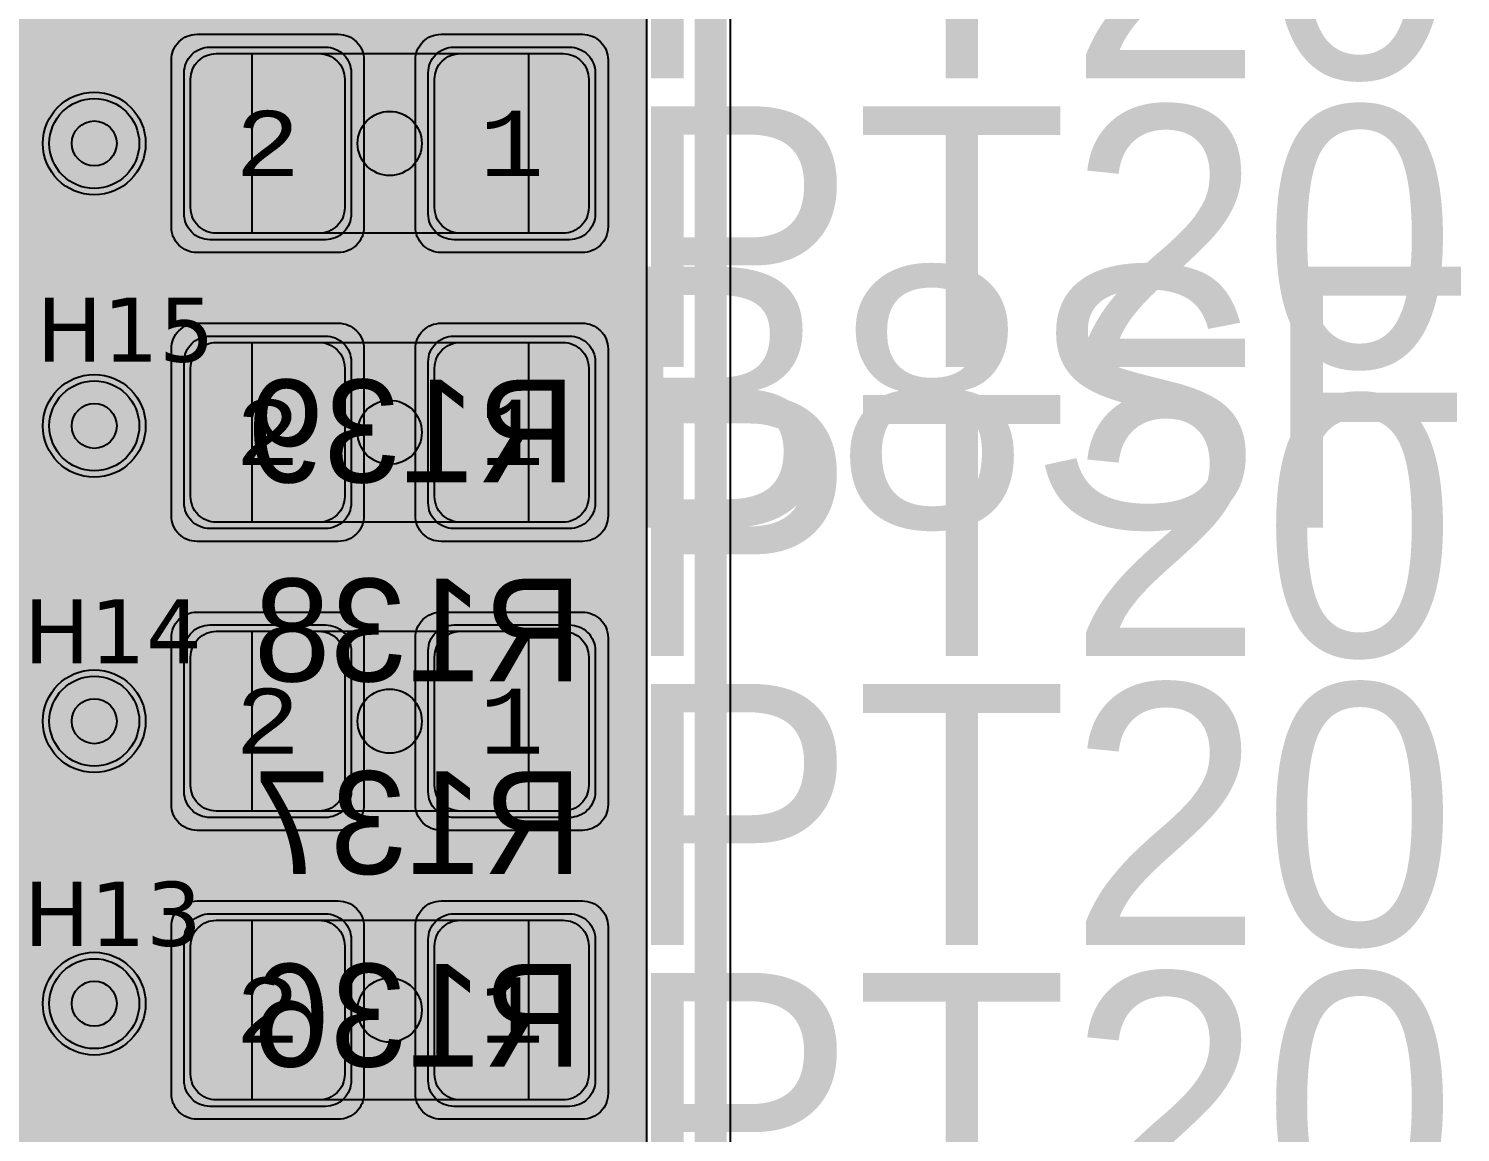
# Model space of a CAD drawing. Extents: x -28 to 199, y -61 to 255.
# Drawn here: x 164.69 to 175.84, y 198.8 to 207.39 of the extents above; entities that cross this region are included whole.
import ezdxf
from ezdxf.enums import TextEntityAlignment as Align

# ---------------------------------------------------------------- set-up
doc = ezdxf.new("R2010")
doc.units = 0
doc.header["$MEASUREMENT"] = 0
for name, color, linetype in [('ASSEMBLY_OUTLINES_TOP', 102, 'CONTINUOUS'), ('ASSEMBLY_PART_NUMBERS_TOP', 102, 'CONTINUOUS'), ('ASSEMBLY_REF_DES_TOP', 102, 'CONTINUOUS'), ('BOARD_OUTLINE', 10, 'CONTINUOUS'), ('DRILL_DRAWING', 21, 'CONTINUOUS'), ('GENERATED_SILKSCREEN_BTM', 255, 'CONTINUOUS'), ('GENERATED_SILKSCREEN_TOP', 140, 'CONTINUOUS'), ('MANUFACTURING_OUTLINES', 10, 'CONTINUOUS'), ('PART_PADS_SMD_TOP', 150, 'CONTINUOUS'), ('PIN_NUMBERS_BTM', 8, 'CONTINUOUS'), ('PIN_NUMBERS_TOP', 8, 'CONTINUOUS'), ('PLACEMENT_OUTLINES_TOP', 130, 'CONTINUOUS'), ('PLANE_DATA_LAYER_BOTTOM', 10, 'CONTINUOUS'), ('PLANE_SHAPES_LAYER_2', 230, 'CONTINUOUS'), ('PLANE_SHAPES_LAYER_3', 81, 'CONTINUOUS'), ('PLANE_SHAPES_LAYER_BOTTOM', 10, 'CONTINUOUS'), ('ROUTE_BORDER', 151, 'CONTINUOUS'), ('SILKSCREEN_OUTLINES_TOP', 150, 'CONTINUOUS'), ('SILKSCREEN_REF_DES_BTM', 211, 'CONTINUOUS'), ('SOLDERMASK_PADS_TOP', 180, 'CONTINUOUS'), ('SOLDERPASTE_PADS_TOP', 180, 'CONTINUOUS'), ('TRACES_LAYER_BOTTOM', 10, 'CONTINUOUS'), ('TRACES_LAYER_TOP', 150, 'CONTINUOUS'), ('VIA_HOLES_LAYER_2', 30, 'CONTINUOUS'), ('VIA_HOLES_LAYER_3', 30, 'CONTINUOUS'), ('VIA_HOLES_LAYER_BOTTOM', 30, 'CONTINUOUS'), ('VIA_HOLES_LAYER_TOP', 30, 'CONTINUOUS'), ('VIA_PADS_LAYER_2', 230, 'CONTINUOUS'), ('VIA_PADS_LAYER_3', 81, 'CONTINUOUS'), ('VIA_PADS_LAYER_BOTTOM', 10, 'CONTINUOUS'), ('VIA_PADS_LAYER_TOP', 150, 'CONTINUOUS')]:
    doc.layers.add(name, color=color, linetype=linetype)
doc.styles.add('COURIER_NEW', font='COUR.TTF')
doc.styles.add('VERDANA', font='verdana.TTF')
doc.styles.add('VERIBEST_GERBER_0', font='txt')

msp = doc.modelspace()

# ---------------------------------------------------------------- hatches: boundary and pattern name
at = {"layer": 'ASSEMBLY_OUTLINES_TOP'}
h = msp.add_hatch(color=256, dxfattribs=at)
edge = h.paths.add_edge_path()
edge.add_arc((167.5, 206.5), 0.25, 0, 360)
h = msp.add_hatch(color=256, dxfattribs=at)
edge = h.paths.add_edge_path()
edge.add_arc((167.5, 204.25), 0.25, 0, 360)
h = msp.add_hatch(color=256, dxfattribs=at)
edge = h.paths.add_edge_path()
edge.add_arc((167.5, 202), 0.25, 0, 360)
h = msp.add_hatch(color=256, dxfattribs=at)
edge = h.paths.add_edge_path()
edge.add_arc((167.5, 199.75), 0.25, 0, 360)
at = {"layer": 'PLANE_DATA_LAYER_BOTTOM'}
h = msp.add_hatch(color=256, dxfattribs=at)
h.paths.add_polyline_path([(169.5, 182.994348, -0.6681819935815638), (169.369918, 182.940467), (166.022318, 186.288067, -0.198909955685367), (166, 186.341948), (166, 188.182781, -0.2956984262160577), (166.045075, 188.252334, 0.6480680487453199), (166.045075, 189.347666, -0.2956984262160577), (166, 189.417219), (166, 217.499992, 0.414213562373095), (165.999992, 217.5), (158.000008, 217.5, 0.414213562373095), (158, 217.499992), (158, 214.902603, -0.198909955685367), (157.977682, 214.848722), (157.67296, 214.544, -0.6168695301195867), (157.543681, 214.586852, 0.8785732422549731), (156.353822, 214.567613, -0.381510988498814), (156.278107, 214.5), (154.489242, 214.5, -0.5383921361414893), (154.419199, 214.606207, 0.8971333277535124), (152.686954, 215.582199, -0.5138675206210099), (152.563046, 215.582199, 0.6767439981892426), (150.759836, 215.139914, -0.4545684732283138), (150.663608, 215.077263, 0.4628778347305008), (149.903822, 214.567613, -0.381510988498814), (149.828107, 214.5), (149.8262, 214.5, -0.414213562373095), (149.75, 214.5762), (149.75, 217.499992, 0.414213562373095), (149.749992, 217.5), (142.750008, 217.5, 0.414213562373095), (142.75, 217.499992), (142.75, 216.317137, -0.414213562373095), (142.6738, 216.240937), (130.8262, 216.240937, -0.414213562373095), (130.75, 216.317137), (130.75, 221.05161, -0.198909955685367), (130.772318, 221.105491), (131.644509, 221.977682, -0.1989133663344687), (131.698391, 222), (135.749992, 222, 0.414213562373095), (135.75, 222.000008), (135.75, 223.160834, -0.6295033319639212), (135.873908, 223.220251, 2.085404210499117), (135.873908, 224.779749, -0.629503331963921), (135.75, 224.839166), (135.75, 225.1738, -0.414213562373095), (135.8262, 225.25), (142.6738, 225.25, -0.414213562373095), (142.75, 225.1738), (142.75, 222.250008, 0.414213562373095), (142.750008, 222.25), (145.160834, 222.25, -0.6295033319639212), (145.220251, 222.126092, 2.085404210499117), (146.779749, 222.126092, -0.6295033319639212), (146.839166, 222.25), (147.910834, 222.25, -0.6295033319639212), (147.970251, 222.126092, 2.085404210499117), (149.529749, 222.126092, -0.6295033319639212), (149.589166, 222.25), (161.749992, 222.25, 0.414213562373095), (161.75, 222.250008), (161.75, 235.310363, -0.1756597936058653), (161.767701, 235.359192, 0.3625092994040193), (161.767701, 236.640808, -0.1756597936058653), (161.75, 236.689637), (161.75, 240.9238, -0.414213562373095), (161.8262, 241), (166.6738, 241, -0.414213562373095), (166.75, 240.9238), (166.75, 224.750008, 0.414213562373095), (166.750008, 224.75), (169.4238, 224.75, -0.414213562373095), (169.5, 224.6738)], flags=0)
h.paths.add_polyline_path([(133.75, 220, -0.9999999999999999), (135.75, 220, -0.9999999999999999)], flags=0)
h.paths.add_polyline_path([(137, 220, -0.9999999999999999), (139, 220, -0.9999999999999999)], flags=0)
h.paths.add_polyline_path([(138.04, 224, -0.9999999999999999), (140.04, 224, -0.9999999999999999)], flags=0)
h.paths.add_polyline_path([(140.25, 220, -0.9999999999999999), (142.25, 220, -0.9999999999999999)], flags=0)
h.paths.add_polyline_path([(161.96, 226.5, -0.9999999999999999), (163.96, 226.5, -0.9999999999999999)], flags=0)
h.paths.add_polyline_path([(161.96, 233, -0.9999999999999999), (163.96, 233, -0.9999999999999999)], flags=0)
h.paths.add_polyline_path([(161.96, 239.25, -0.9999999999999999), (163.96, 239.25, -0.9999999999999999)], flags=0)
h.paths.add_polyline_path([(163.285987, 219.388731, 1.7877343018547374), (163.285987, 220.411269, -0.1385740107174841), (163.246107, 220.4), (154.653893, 220.4, -0.1385740107174841), (154.614013, 220.411269, 1.7877343018547374), (154.614013, 219.388731, -0.1385740107174841), (154.653893, 219.4), (163.246107, 219.4, -0.1385740107174841)], flags=0)
h.paths.add_polyline_path([(164.5, 226.5, -0.9999999999999999), (166.5, 226.5, -0.9999999999999999)], flags=0)
h.paths.add_polyline_path([(164.5, 233, -0.9999999999999999), (166.5, 233, -0.9999999999999999)], flags=0)
h.paths.add_polyline_path([(164.5, 239.25, -0.9999999999999999), (166.5, 239.25, -0.9999999999999999)], flags=0)
at = {"layer": 'PLANE_SHAPES_LAYER_2'}
h = msp.add_hatch(color=256, dxfattribs=at)
h.paths.add_polyline_path([(169.5, 129.25), (149.5, 129.25), (142.25, 122), (142.25, 90.5), (147.5, 90.5), (147.5, 80), (154, 80), (154, 69.25), (131.75, 69.25), (131.75, 73.25), (121.25, 73.25), (121.25, 81), (110.5, 81), (110.5, 125.75), (106.5, 125.75), (106.5, 128.75), (93.5, 128.75), (93.5, 120.25), (91.75, 120.25), (91.75, 121.5), (80, 121.5), (80, 118.25), (73.25, 118.25), (73.25, 124.5), (67.5, 124.5), (67.5, 128), (57.75, 128), (57.75, 120.25), (55.25, 120.25), (55.25, 121.5), (47.5, 121.5), (47.5, 119), (35, 119), (35, 134.75), (32.75, 134.75), (32.75, 159.75), (29.25, 159.75), (29.25, 175.25), (22.5, 175.25), (22.5, 195.25), (17.25, 195.25), (17.25, 198), (22.5, 198), (22.5, 216.5), (40.25, 216.5), (40.25, 235.5), (54.5, 235.5), (54.5, 254), (87.25, 254), (87.25, 236.25), (86.25, 236.25), (86.25, 228.75), (81, 228.75), (81, 218.75), (95.25, 218.75), (95.25, 194.5), (87, 194.5), (87, 172), (131.1, 172), (131.1, 208.75), (115.5, 208.75), (115.5, 213.75), (106.75, 213.75), (106.75, 218.75), (110.25, 222.25), (110.25, 226.25), (142.5, 226.25), (142.5, 221.5), (160.5, 221.5), (160.5, 240.75), (169.5, 240.75)])
h.paths.add_polyline_path([(35.5, 149.5), (41.75, 149.5), (41.75, 152), (39.25, 152), (39.25, 154), (37.75, 154), (37.75, 152), (35.5, 152)], flags=16)
h.paths.add_polyline_path([(37.5, 125.75), (37.5, 128.75), (42.75, 128.75), (42.75, 125.75)], flags=16)
h.paths.add_polyline_path([(52, 127.75), (52, 130.75), (54.25, 130.75), (54.25, 127.75)], flags=16)
h.paths.add_polyline_path([(50.75, 219.5), (50.75, 226.5), (71.75, 226.5), (71.75, 219.5)], flags=16)
h.paths.add_polyline_path([(66.5, 150.75), (66.5, 177.5), (72.25, 177.5), (72.25, 150.75)], flags=16)
h.paths.add_polyline_path([(47.25, 185.25), (73, 185.25), (73, 188.25), (70.25, 188.25), (70.25, 191), (47.25, 191)], flags=16)
h.paths.add_polyline_path([(84.5, 208), (84.5, 212.75), (85, 212.75), (85, 208)], flags=16)
h.paths.add_polyline_path([(61.5, 137.25), (87.75, 137.25), (87.75, 140.5), (84.75, 140.5), (84.75, 143), (61.5, 143)], flags=16)
h.paths.add_polyline_path([(88.75, 127), (88.75, 130), (91, 130), (91, 127)], flags=16)
h.paths.add_polyline_path([(85.5, 130.25), (85.5, 132.5), (91, 132.5), (91, 130.25)], flags=16)
h.paths.add_polyline_path([(108.75, 142.25), (135.75, 142.25), (135.75, 145.75), (132.25, 145.75), (132.25, 149), (108.75, 149)], flags=16)
h.paths.add_polyline_path([(114.25, 126.75), (140.75, 126.75), (140.75, 129.75), (137.25, 129.75), (137.25, 133), (114.25, 133)], flags=16)
h.paths.add_polyline_path([(155.25, 180.25), (166.25, 180.25), (166.25, 186.25), (152.25, 186.25), (152.25, 183), (155.25, 183)], flags=16)
at = {"layer": 'PLANE_SHAPES_LAYER_3'}
h = msp.add_hatch(color=256, dxfattribs=at)
h.paths.add_polyline_path([(169.5, 129.25), (149.5, 129.25), (142.25, 122), (142.25, 90.5), (147.5, 90.5), (147.5, 80), (154, 80), (154, 69.25), (131.75, 69.25), (131.75, 73.25), (121.25, 73.25), (121.25, 81), (110.5, 81), (110.5, 125.75), (106.5, 125.75), (106.5, 128.75), (93.5, 128.75), (93.5, 120.25), (91.75, 120.25), (91.75, 121.5), (80, 121.5), (80, 118.25), (73.25, 118.25), (73.25, 124.5), (67.5, 124.5), (67.5, 127.75), (58.25, 127.75), (58.25, 130.25), (88.75, 130.25), (88.75, 127), (91, 127), (91, 132.5), (55, 132.5), (55, 131.25), (52, 131.25), (52, 127.75), (55, 127.75), (55, 127.25), (57.75, 127.25), (57.75, 120.25), (55.25, 120.25), (55.25, 121.5), (47.5, 121.5), (47.5, 119), (35, 119), (35, 134.75), (32.75, 134.75), (32.75, 159.75), (29.25, 159.75), (29.25, 175.25), (22.5, 175.25), (22.5, 195.25), (17.25, 195.25), (17.25, 198), (22.5, 198), (22.5, 216.5), (40.25, 216.5), (40.25, 235.5), (54.5, 235.5), (54.5, 254), (87.25, 254), (87.25, 236.25), (86.25, 236.25), (86.25, 228.75), (81, 228.75), (81, 218.75), (95.25, 218.75), (95.25, 194.5), (87, 194.5), (87, 172), (131.1, 172), (131.1, 208.75), (115.5, 208.75), (115.5, 213.75), (106.75, 213.75), (106.75, 218.75), (110.25, 222.25), (110.25, 226.25), (142.5, 226.25), (142.5, 221.5), (160.5, 221.5), (160.5, 240.75), (169.5, 240.75)])
h.paths.add_polyline_path([(35.5, 149.5), (41.75, 149.5), (41.75, 152), (39.25, 152), (39.25, 154), (37.75, 154), (37.75, 152), (35.5, 152)], flags=16)
h.paths.add_polyline_path([(37.5, 125.75), (37.5, 128.75), (42.75, 128.75), (42.75, 125.75)], flags=16)
h.paths.add_polyline_path([(50.75, 219.5), (50.75, 226.5), (71.75, 226.5), (71.75, 219.5)], flags=16)
h.paths.add_polyline_path([(66.5, 150.75), (66.5, 177.5), (72.25, 177.5), (72.25, 150.75)], flags=16)
h.paths.add_polyline_path([(47.25, 185.25), (73, 185.25), (73, 188.25), (70.25, 188.25), (70.25, 191), (47.25, 191)], flags=16)
h.paths.add_polyline_path([(84.5, 208), (84.5, 212.75), (85, 212.75), (85, 208)], flags=16)
h.paths.add_polyline_path([(61.5, 137.25), (87.75, 137.25), (87.75, 140.5), (84.75, 140.5), (84.75, 143), (61.5, 143)], flags=16)
h.paths.add_polyline_path([(108.75, 142.25), (135.75, 142.25), (135.75, 145.75), (132.25, 145.75), (132.25, 149), (108.75, 149)], flags=16)
h.paths.add_polyline_path([(114.25, 126.75), (140.75, 126.75), (140.75, 129.75), (137.25, 129.75), (137.25, 133), (114.25, 133)], flags=16)
h.paths.add_polyline_path([(155.25, 180.25), (166.25, 180.25), (166.25, 186.25), (152.25, 186.25), (152.25, 183), (155.25, 183)], flags=16)
at = {"layer": 'VIA_HOLES_LAYER_2'}
h = msp.add_hatch(color=256, dxfattribs=at)
edge = h.paths.add_edge_path()
edge.add_arc((165.2, 206.5), 0.175, 0, 360)
h = msp.add_hatch(color=256, dxfattribs=at)
edge = h.paths.add_edge_path()
edge.add_arc((165.2, 204.3), 0.175, 0, 360)
h = msp.add_hatch(color=256, dxfattribs=at)
edge = h.paths.add_edge_path()
edge.add_arc((165.2, 202), 0.175, 0, 360)
h = msp.add_hatch(color=256, dxfattribs=at)
edge = h.paths.add_edge_path()
edge.add_arc((165.2, 199.8), 0.175, 0, 360)
at = {"layer": 'VIA_HOLES_LAYER_3'}
h = msp.add_hatch(color=256, dxfattribs=at)
edge = h.paths.add_edge_path()
edge.add_arc((165.2, 206.5), 0.175, 0, 360)
h = msp.add_hatch(color=256, dxfattribs=at)
edge = h.paths.add_edge_path()
edge.add_arc((165.2, 204.3), 0.175, 0, 360)
h = msp.add_hatch(color=256, dxfattribs=at)
edge = h.paths.add_edge_path()
edge.add_arc((165.2, 202), 0.175, 0, 360)
h = msp.add_hatch(color=256, dxfattribs=at)
edge = h.paths.add_edge_path()
edge.add_arc((165.2, 199.8), 0.175, 0, 360)
at = {"layer": 'VIA_HOLES_LAYER_BOTTOM'}
h = msp.add_hatch(color=256, dxfattribs=at)
edge = h.paths.add_edge_path()
edge.add_arc((165.2, 206.5), 0.175, 0, 360)
h = msp.add_hatch(color=256, dxfattribs=at)
edge = h.paths.add_edge_path()
edge.add_arc((165.2, 204.3), 0.175, 0, 360)
h = msp.add_hatch(color=256, dxfattribs=at)
edge = h.paths.add_edge_path()
edge.add_arc((165.2, 202), 0.175, 0, 360)
h = msp.add_hatch(color=256, dxfattribs=at)
edge = h.paths.add_edge_path()
edge.add_arc((165.2, 199.8), 0.175, 0, 360)
at = {"layer": 'VIA_HOLES_LAYER_TOP'}
h = msp.add_hatch(color=256, dxfattribs=at)
edge = h.paths.add_edge_path()
edge.add_arc((165.2, 206.5), 0.175, 0, 360)
h = msp.add_hatch(color=256, dxfattribs=at)
edge = h.paths.add_edge_path()
edge.add_arc((165.2, 204.3), 0.175, 0, 360)
h = msp.add_hatch(color=256, dxfattribs=at)
edge = h.paths.add_edge_path()
edge.add_arc((165.2, 202), 0.175, 0, 360)
h = msp.add_hatch(color=256, dxfattribs=at)
edge = h.paths.add_edge_path()
edge.add_arc((165.2, 199.8), 0.175, 0, 360)

# ---------------------------------------------------------------- linework, layer by layer
at = {"layer": 'ASSEMBLY_OUTLINES_TOP'}
for points in [[(166.43, 205.8), (166.43, 207.2), (168.58, 207.2), (168.58, 205.8)], [(166.43, 203.55), (166.43, 204.95), (168.58, 204.95), (168.58, 203.55)], [(166.43, 201.3), (166.43, 202.7), (168.58, 202.7), (168.58, 201.3)], [(166.43, 199.05), (166.43, 200.45), (168.58, 200.45), (168.58, 199.05)]]:
    msp.add_lwpolyline(points, close=True, dxfattribs=at)
at = {"layer": 'ASSEMBLY_OUTLINES_TOP', "const_width": 0.1}
for points in [[(166.75, 206), (166.75, 207)], [(166.75, 203.75), (166.75, 204.75)], [(166.75, 201.5), (166.75, 202.5)], [(166.75, 199.25), (166.75, 200.25)]]:
    msp.add_lwpolyline(points, dxfattribs=at)
for points in [[(167, 206), (167, 207), (168, 207), (168, 206)], [(167, 203.75), (167, 204.75), (168, 204.75), (168, 203.75)], [(167, 201.5), (167, 202.5), (168, 202.5), (168, 201.5)], [(167, 199.25), (167, 200.25), (168, 200.25), (168, 199.25)]]:
    msp.add_lwpolyline(points, close=True, dxfattribs=at)
at = {"layer": 'ASSEMBLY_OUTLINES_TOP'}
for centre in [(167.5, 206.5), (167.5, 204.25), (167.5, 202), (167.5, 199.75)]:
    msp.add_circle(centre, 0.25, dxfattribs=at)
at = {"layer": 'BOARD_OUTLINE', "const_width": 0.25}
msp.add_lwpolyline([(0, 1.5), (0, 253.5, -0.4142135624), (1.5, 255), (168.5, 255, -0.4142135624), (170, 253.5), (170, 1.5, -0.4142135624), (168.5, 0), (1.5, 0, -0.4142135624)], format="xyb", close=True, dxfattribs=at)
at = {"layer": 'GENERATED_SILKSCREEN_BTM', "const_width": 0.15}
for points in [[(167.9712, 203.8792), (167.9776, 203.8776), (167.9816, 203.8744), (167.9832, 203.8688), (167.984, 203.8624), (167.9832, 203.8568), (167.9816, 203.8512), (167.9776, 203.8472), (167.9712, 203.8464), (167.6592, 203.8464), (167.6536, 203.8472), (167.6488, 203.8512), (167.6464, 203.8568), (167.6456, 203.8624), (167.6464, 203.8688), (167.6488, 203.8744), (167.6536, 203.8776), (167.6592, 203.8792), (167.8, 203.8792), (167.8, 204.6304), (167.8008, 204.636), (167.8032, 204.64), (167.8072, 204.6424), (167.8128, 204.6432), (167.8168, 204.644), (167.8208, 204.644), (167.824, 204.6424), (167.8272, 204.6392), (167.9832, 204.42), (167.9848, 204.4168), (167.9856, 204.4144), (167.9856, 204.4088), (167.9832, 204.404), (167.9792, 204.4), (167.9744, 204.3968), (167.9688, 204.3952), (167.9656, 204.3952), (167.9632, 204.396), (167.9592, 204.4008), (167.8312, 204.58), (167.8312, 203.8792), (167.9712, 203.8792)], [(166.4608, 203.8496), (166.5952, 203.9592), (166.5976, 203.9608), (166.5992, 203.9632), (166.6, 203.968), (166.5992, 203.9736), (166.5968, 203.9792), (166.5928, 203.9832), (166.588, 203.9864), (166.5824, 203.9872), (166.5768, 203.9856), (166.4464, 203.8792), (166.188, 203.8792), (166.0632, 203.98), (166.0632, 204.2672), (166.172, 204.1792), (166.1752, 204.1776), (166.176, 204.1768), (166.1784, 204.176), (166.1816, 204.176), (166.4512, 204.176), (166.4544, 204.176), (166.4592, 204.1776), (166.4608, 204.1792), (166.5952, 204.288), (166.5976, 204.2888), (166.5984, 204.2904), (166.6, 204.2928), (166.6016, 204.2984), (166.6024, 204.3016), (166.6024, 204.5208), (166.6016, 204.5248), (166.6, 204.528), (166.5984, 204.5304), (166.5976, 204.5312), (166.5952, 204.5336), (166.4608, 204.6432), (166.4576, 204.644), (166.456, 204.6448), (166.4544, 204.6456), (166.4512, 204.6464), (166.1816, 204.6464), (166.1784, 204.6456), (166.1768, 204.6448), (166.1744, 204.644), (166.1712, 204.6432), (166.0368, 204.5336), (166.0344, 204.5296), (166.0336, 204.5264), (166.032, 204.524), (166.0312, 204.5208), (166.0312, 203.972), (166.032, 203.9696), (166.0336, 203.964), (166.0344, 203.9624), (166.0368, 203.9592), (166.1712, 203.8496), (166.1752, 203.848), (166.176, 203.8472), (166.1784, 203.8472), (166.1792, 203.8464), (166.18, 203.8464), (166.1816, 203.8464), (166.4512, 203.8464), (166.4544, 203.8472), (166.4576, 203.848), (166.4608, 203.8496)], [(166.5696, 204.5128), (166.5696, 204.3096), (166.4464, 204.208), (166.188, 204.208), (166.0632, 204.3096), (166.0632, 204.5128), (166.188, 204.6136), (166.4464, 204.6136), (166.5696, 204.5128)], [(167.2168, 203.8496), (167.352, 203.9592), (167.3544, 203.9608), (167.356, 203.9632), (167.3568, 203.9656), (167.3568, 203.968), (167.356, 203.9736), (167.3528, 203.9792), (167.3488, 203.9832), (167.344, 203.9864), (167.3384, 203.9872), (167.3328, 203.9856), (167.2024, 203.8792), (166.944, 203.8792), (166.8192, 203.98), (166.8192, 204.1288), (166.9424, 204.2304), (167.0752, 204.2304), (167.0816, 204.232), (167.0856, 204.2352), (167.088, 204.2408), (167.0888, 204.2464), (167.088, 204.252), (167.0856, 204.2568), (167.0816, 204.2608), (167.0752, 204.2624), (166.9424, 204.2624), (166.8192, 204.364), (166.8192, 204.5128), (166.944, 204.6136), (167.2024, 204.6136), (167.3328, 204.5072), (167.3384, 204.5056), (167.344, 204.5064), (167.3488, 204.5088), (167.3528, 204.5136), (167.356, 204.5184), (167.3568, 204.524), (167.3568, 204.5272), (167.356, 204.5296), (167.3544, 204.532), (167.352, 204.5336), (167.2168, 204.6432), (167.2144, 204.644), (167.212, 204.6448), (167.2112, 204.6456), (167.208, 204.6464), (166.9384, 204.6464), (166.9344, 204.6456), (166.9328, 204.6448), (166.9312, 204.644), (166.928, 204.6432), (166.7928, 204.5336), (166.7904, 204.5296), (166.7896, 204.5264), (166.788, 204.524), (166.7872, 204.5208), (166.7872, 204.356), (166.788, 204.3536), (166.7896, 204.348), (166.7904, 204.344), (166.7928, 204.3424), (166.9104, 204.2464), (166.7928, 204.1504), (166.792, 204.1488), (166.7904, 204.1472), (166.7896, 204.1464), (166.7896, 204.1448), (166.788, 204.1392), (166.7872, 204.1368), (166.7872, 203.972), (166.788, 203.968), (166.7896, 203.9648), (166.7904, 203.9616), (166.7928, 203.9592), (166.928, 203.8496), (166.9312, 203.848), (166.932, 203.8472), (166.9344, 203.8472), (166.9352, 203.8464), (166.936, 203.8464), (166.9384, 203.8464), (167.208, 203.8464), (167.2112, 203.8472), (167.2144, 203.848), (167.2168, 203.8496)], [(168.276, 204.3424), (168.2736, 204.344), (168.2728, 204.348), (168.2712, 204.352), (168.2704, 204.356), (168.2704, 204.5208), (168.2712, 204.5248), (168.2728, 204.5272), (168.2728, 204.5296), (168.2736, 204.5304), (168.2752, 204.5312), (168.276, 204.5328), (168.412, 204.6432), (168.416, 204.6448), (168.4192, 204.6456), (168.4224, 204.6464), (168.8256, 204.6464), (168.8328, 204.6448), (168.8376, 204.6408), (168.8416, 204.636), (168.8432, 204.6304), (168.8432, 203.8624), (168.8416, 203.856), (168.8376, 203.852), (168.8328, 203.8496), (168.8272, 203.8488), (168.8208, 203.8496), (168.8152, 203.852), (168.8112, 203.856), (168.8096, 203.8624), (168.8096, 204.2304), (168.4336, 204.2304), (168.3024, 203.8576), (168.2992, 203.852), (168.2936, 203.8488), (168.288, 203.848), (168.2824, 203.8496), (168.2776, 203.852), (168.2736, 203.856), (168.272, 203.8616), (168.2728, 203.868), (168.404, 204.2408), (168.276, 204.3424)], [(168.8096, 204.6136), (168.4272, 204.6136), (168.3024, 204.5128), (168.3024, 204.364), (168.4272, 204.2624), (168.8096, 204.2624), (168.8096, 204.6136)], [(168.0208, 202.3292), (168.0272, 202.3276), (168.0312, 202.3244), (168.0328, 202.3188), (168.0336, 202.3124), (168.0328, 202.3068), (168.0312, 202.3012), (168.0272, 202.2972), (168.0208, 202.2964), (167.7088, 202.2964), (167.7032, 202.2972), (167.6984, 202.3012), (167.696, 202.3068), (167.6952, 202.3124), (167.696, 202.3188), (167.6984, 202.3244), (167.7032, 202.3276), (167.7088, 202.3292), (167.8496, 202.3292), (167.8496, 203.0804), (167.8504, 203.086), (167.8528, 203.09), (167.8568, 203.0924), (167.8624, 203.0932), (167.8664, 203.094), (167.8704, 203.094), (167.8736, 203.0924), (167.8768, 203.0892), (168.0328, 202.87), (168.0344, 202.8668), (168.0352, 202.8644), (168.0352, 202.8588), (168.0328, 202.854), (168.0288, 202.85), (168.024, 202.8468), (168.0184, 202.8452), (168.0152, 202.8452), (168.0128, 202.846), (168.0088, 202.8508), (167.8808, 203.03), (167.8808, 202.3292), (168.0208, 202.3292)], [(166.1152, 202.8012), (166.1408, 202.7244), (166.1152, 202.6476), (166.1152, 202.6452), (166.1144, 202.642), (166.1144, 202.3948), (166.1144, 202.3924), (166.1152, 202.39), (166.116, 202.3868), (166.1192, 202.3836), (166.1992, 202.3012), (166.2032, 202.298), (166.2072, 202.2972), (166.2104, 202.2964), (166.504, 202.2964), (166.5064, 202.2964), (166.5088, 202.2972), (166.512, 202.298), (166.5152, 202.3012), (166.5952, 202.3836), (166.5992, 202.3868), (166.6, 202.39), (166.6, 202.3948), (166.6, 202.642), (166.6, 202.6452), (166.6, 202.6468), (166.5992, 202.6476), (166.5736, 202.7244), (166.5992, 202.8012), (166.6, 202.802), (166.6, 202.8068), (166.6, 202.9988), (166.6, 203.002), (166.5992, 203.006), (166.5952, 203.01), (166.5152, 203.0924), (166.512, 203.0948), (166.5088, 203.0956), (166.5064, 203.0964), (166.504, 203.0964), (166.2104, 203.0964), (166.2072, 203.0956), (166.2032, 203.0948), (166.1992, 203.0924), (166.1192, 203.01), (166.116, 203.0052), (166.1152, 203.002), (166.1144, 202.9988), (166.1144, 202.8068), (166.1144, 202.8036), (166.1152, 202.802), (166.1152, 202.8012)], [(166.568, 202.99), (166.568, 202.8084), (166.5464, 202.7396), (166.1696, 202.7396), (166.1464, 202.8084), (166.1464, 202.99), (166.2176, 203.0636), (166.496, 203.0636), (166.568, 202.99)], [(167.2664, 202.2996), (167.4016, 202.4092), (167.404, 202.4108), (167.4056, 202.4132), (167.4064, 202.4156), (167.4064, 202.418), (167.4056, 202.4236), (167.4024, 202.4292), (167.3984, 202.4332), (167.3936, 202.4364), (167.388, 202.4372), (167.3824, 202.4356), (167.252, 202.3292), (166.9936, 202.3292), (166.8688, 202.43), (166.8688, 202.5788), (166.992, 202.6804), (167.1248, 202.6804), (167.1312, 202.682), (167.1352, 202.6852), (167.1376, 202.6908), (167.1384, 202.6964), (167.1376, 202.702), (167.1352, 202.7068), (167.1312, 202.7108), (167.1248, 202.7124), (166.992, 202.7124), (166.8688, 202.814), (166.8688, 202.9628), (166.9936, 203.0636), (167.252, 203.0636), (167.3824, 202.9572), (167.388, 202.9556), (167.3936, 202.9564), (167.3984, 202.9588), (167.4024, 202.9636), (167.4056, 202.9684), (167.4064, 202.974), (167.4064, 202.9772), (167.4056, 202.9796), (167.404, 202.982), (167.4016, 202.9836), (167.2664, 203.0932), (167.264, 203.094), (167.2616, 203.0948), (167.2608, 203.0956), (167.2576, 203.0964), (166.988, 203.0964), (166.984, 203.0956), (166.9824, 203.0948), (166.9808, 203.094), (166.9776, 203.0932), (166.8424, 202.9836), (166.84, 202.9796), (166.8392, 202.9764), (166.8376, 202.974), (166.8368, 202.9708), (166.8368, 202.806), (166.8376, 202.8036), (166.8392, 202.798), (166.84, 202.794), (166.8424, 202.7924), (166.96, 202.6964), (166.8424, 202.6004), (166.8416, 202.5988), (166.84, 202.5972), (166.8392, 202.5964), (166.8392, 202.5948), (166.8376, 202.5892), (166.8368, 202.5868), (166.8368, 202.422), (166.8376, 202.418), (166.8392, 202.4148), (166.84, 202.4116), (166.8424, 202.4092), (166.9776, 202.2996), (166.9808, 202.298), (166.9816, 202.2972), (166.984, 202.2972), (166.9848, 202.2964), (166.9856, 202.2964), (166.988, 202.2964), (167.2576, 202.2964), (167.2608, 202.2972), (167.264, 202.298), (167.2664, 202.2996)], [(168.3256, 202.7924), (168.3232, 202.794), (168.3224, 202.798), (168.3208, 202.802), (168.32, 202.806), (168.32, 202.9708), (168.3208, 202.9748), (168.3224, 202.9772), (168.3224, 202.9796), (168.3232, 202.9804), (168.3248, 202.9812), (168.3256, 202.9828), (168.4616, 203.0932), (168.4656, 203.0948), (168.4688, 203.0956), (168.472, 203.0964), (168.8752, 203.0964), (168.8824, 203.0948), (168.8872, 203.0908), (168.8912, 203.086), (168.8928, 203.0804), (168.8928, 202.3124), (168.8912, 202.306), (168.8872, 202.302), (168.8824, 202.2996), (168.8768, 202.2988), (168.8704, 202.2996), (168.8648, 202.302), (168.8608, 202.306), (168.8592, 202.3124), (168.8592, 202.6804), (168.4832, 202.6804), (168.352, 202.3076), (168.3488, 202.302), (168.3432, 202.2988), (168.3376, 202.298), (168.332, 202.2996), (168.3272, 202.302), (168.3232, 202.306), (168.3216, 202.3116), (168.3224, 202.318), (168.4536, 202.6908), (168.3256, 202.7924)], [(168.8592, 203.0636), (168.4768, 203.0636), (168.352, 202.9628), (168.352, 202.814), (168.4768, 202.7124), (168.8592, 202.7124), (168.8592, 203.0636)], [(166.568, 202.6388), (166.568, 202.402), (166.496, 202.3292), (166.2176, 202.3292), (166.1464, 202.402), (166.1464, 202.6388), (166.1696, 202.7076), (166.5464, 202.7076), (166.568, 202.6388)], [(166.542, 200.8204), (166.5436, 200.8148), (166.5428, 200.8092), (166.5396, 200.8044), (166.5348, 200.8012), (166.5292, 200.7996), (166.5236, 200.7988), (166.5188, 200.8004), (166.5148, 200.8052), (166.0836, 201.5724), (166.082, 201.5764), (166.082, 201.5796), (166.082, 201.5828), (166.0836, 201.586), (166.086, 201.5908), (166.0892, 201.594), (166.0932, 201.5956), (166.0972, 201.5964), (166.6372, 201.5964), (166.6428, 201.5948), (166.6476, 201.5908), (166.65, 201.586), (166.6508, 201.5796), (166.65, 201.574), (166.6476, 201.5684), (166.6428, 201.5644), (166.6372, 201.5636), (166.1244, 201.5636), (166.542, 200.8204)], [(167.2668, 200.7996), (167.402, 200.9092), (167.4044, 200.9108), (167.406, 200.9132), (167.4068, 200.9156), (167.4068, 200.918), (167.406, 200.9236), (167.4028, 200.9292), (167.3988, 200.9332), (167.394, 200.9364), (167.3884, 200.9372), (167.3828, 200.9356), (167.2524, 200.8292), (166.994, 200.8292), (166.8692, 200.93), (166.8692, 201.0788), (166.9924, 201.1804), (167.1252, 201.1804), (167.1316, 201.182), (167.1356, 201.1852), (167.138, 201.1908), (167.1388, 201.1964), (167.138, 201.202), (167.1356, 201.2068), (167.1316, 201.2108), (167.1252, 201.2124), (166.9924, 201.2124), (166.8692, 201.314), (166.8692, 201.4628), (166.994, 201.5636), (167.2524, 201.5636), (167.3828, 201.4572), (167.3884, 201.4556), (167.394, 201.4564), (167.3988, 201.4588), (167.4028, 201.4636), (167.406, 201.4684), (167.4068, 201.474), (167.4068, 201.4772), (167.406, 201.4796), (167.4044, 201.482), (167.402, 201.4836), (167.2668, 201.5932), (167.2644, 201.594), (167.262, 201.5948), (167.2612, 201.5956), (167.258, 201.5964), (166.9884, 201.5964), (166.9844, 201.5956), (166.9828, 201.5948), (166.9812, 201.594), (166.978, 201.5932), (166.8428, 201.4836), (166.8404, 201.4796), (166.8396, 201.4764), (166.838, 201.474), (166.8372, 201.4708), (166.8372, 201.306), (166.838, 201.3036), (166.8396, 201.298), (166.8404, 201.294), (166.8428, 201.2924), (166.9604, 201.1964), (166.8428, 201.1004), (166.842, 201.0988), (166.8404, 201.0972), (166.8396, 201.0964), (166.8396, 201.0948), (166.838, 201.0892), (166.8372, 201.0868), (166.8372, 200.922), (166.838, 200.918), (166.8396, 200.9148), (166.8404, 200.9116), (166.8428, 200.9092), (166.978, 200.7996), (166.9812, 200.798), (166.982, 200.7972), (166.9844, 200.7972), (166.9852, 200.7964), (166.986, 200.7964), (166.9884, 200.7964), (167.258, 200.7964), (167.2612, 200.7972), (167.2644, 200.798), (167.2668, 200.7996)], [(168.0212, 200.8292), (168.0276, 200.8276), (168.0316, 200.8244), (168.0332, 200.8188), (168.034, 200.8124), (168.0332, 200.8068), (168.0316, 200.8012), (168.0276, 200.7972), (168.0212, 200.7964), (167.7092, 200.7964), (167.7036, 200.7972), (167.6988, 200.8012), (167.6964, 200.8068), (167.6956, 200.8124), (167.6964, 200.8188), (167.6988, 200.8244), (167.7036, 200.8276), (167.7092, 200.8292), (167.85, 200.8292), (167.85, 201.5804), (167.8508, 201.586), (167.8532, 201.59), (167.8572, 201.5924), (167.8628, 201.5932), (167.8668, 201.594), (167.8708, 201.594), (167.874, 201.5924), (167.8772, 201.5892), (168.0332, 201.37), (168.0348, 201.3668), (168.0356, 201.3644), (168.0356, 201.3588), (168.0332, 201.354), (168.0292, 201.35), (168.0244, 201.3468), (168.0188, 201.3452), (168.0156, 201.3452), (168.0132, 201.346), (168.0092, 201.3508), (167.8812, 201.53), (167.8812, 200.8292), (168.0212, 200.8292)], [(168.326, 201.2924), (168.3236, 201.294), (168.3228, 201.298), (168.3212, 201.302), (168.3204, 201.306), (168.3204, 201.4708), (168.3212, 201.4748), (168.3228, 201.4772), (168.3228, 201.4796), (168.3236, 201.4804), (168.3252, 201.4812), (168.326, 201.4828), (168.462, 201.5932), (168.466, 201.5948), (168.4692, 201.5956), (168.4724, 201.5964), (168.8756, 201.5964), (168.8828, 201.5948), (168.8876, 201.5908), (168.8916, 201.586), (168.8932, 201.5804), (168.8932, 200.8124), (168.8916, 200.806), (168.8876, 200.802), (168.8828, 200.7996), (168.8772, 200.7988), (168.8708, 200.7996), (168.8652, 200.802), (168.8612, 200.806), (168.8596, 200.8124), (168.8596, 201.1804), (168.4836, 201.1804), (168.3524, 200.8076), (168.3492, 200.802), (168.3436, 200.7988), (168.338, 200.798), (168.3324, 200.7996), (168.3276, 200.802), (168.3236, 200.806), (168.322, 200.8116), (168.3228, 200.818), (168.454, 201.1908), (168.326, 201.2924)], [(168.8596, 201.5636), (168.4772, 201.5636), (168.3524, 201.4628), (168.3524, 201.314), (168.4772, 201.2124), (168.8596, 201.2124), (168.8596, 201.5636)], [(168.0212, 199.3292), (168.0276, 199.3276), (168.0316, 199.3244), (168.0332, 199.3188), (168.034, 199.3124), (168.0332, 199.3068), (168.0316, 199.3012), (168.0276, 199.2972), (168.0212, 199.2964), (167.7092, 199.2964), (167.7036, 199.2972), (167.6988, 199.3012), (167.6964, 199.3068), (167.6956, 199.3124), (167.6964, 199.3188), (167.6988, 199.3244), (167.7036, 199.3276), (167.7092, 199.3292), (167.85, 199.3292), (167.85, 200.0804), (167.8508, 200.086), (167.8532, 200.09), (167.8572, 200.0924), (167.8628, 200.0932), (167.8668, 200.094), (167.8708, 200.094), (167.874, 200.0924), (167.8772, 200.0892), (168.0332, 199.87), (168.0348, 199.8668), (168.0356, 199.8644), (168.0356, 199.8588), (168.0332, 199.854), (168.0292, 199.85), (168.0244, 199.8468), (168.0188, 199.8452), (168.0156, 199.8452), (168.0132, 199.846), (168.0092, 199.8508), (167.8812, 200.03), (167.8812, 199.3292), (168.0212, 199.3292)], [(166.2212, 200.0932), (166.0868, 199.9836), (166.0836, 199.9796), (166.082, 199.9732), (166.0828, 199.9684), (166.0844, 199.9644), (166.0868, 199.9612), (166.0908, 199.958), (166.0948, 199.9556), (166.0988, 199.9548), (166.1028, 199.9548), (166.106, 199.9572), (166.2372, 200.0636), (166.4964, 200.0636), (166.6196, 199.9628), (166.6196, 199.6756), (166.5108, 199.7644), (166.5076, 199.7652), (166.506, 199.766), (166.5052, 199.766), (166.5052, 199.7668), (166.5012, 199.7676), (166.2316, 199.7676), (166.2284, 199.7668), (166.2284, 199.766), (166.2268, 199.766), (166.2244, 199.7652), (166.222, 199.7644), (166.0868, 199.6556), (166.086, 199.6532), (166.0844, 199.6524), (166.0836, 199.6516), (166.0836, 199.65), (166.082, 199.6444), (166.0812, 199.642), (166.0812, 199.422), (166.082, 199.418), (166.0836, 199.4148), (166.0844, 199.4116), (166.0868, 199.4092), (166.2212, 199.2996), (166.2252, 199.298), (166.226, 199.2972), (166.2284, 199.2972), (166.2292, 199.2964), (166.23, 199.2964), (166.2316, 199.2964), (166.5012, 199.2964), (166.5044, 199.2972), (166.5076, 199.298), (166.5108, 199.2996), (166.6452, 199.4092), (166.6476, 199.4108), (166.6484, 199.4116), (166.65, 199.414), (166.6516, 199.4196), (166.6524, 199.422), (166.6524, 199.9708), (166.6516, 199.9748), (166.65, 199.978), (166.6484, 199.9796), (166.6476, 199.9812), (166.6452, 199.9836), (166.5108, 200.0932), (166.5076, 200.094), (166.506, 200.0948), (166.5044, 200.0956), (166.5012, 200.0964), (166.2316, 200.0964), (166.2284, 200.0956), (166.2268, 200.0948), (166.2244, 200.094), (166.2212, 200.0932)], [(167.2668, 199.2996), (167.402, 199.4092), (167.4044, 199.4108), (167.406, 199.4132), (167.4068, 199.4156), (167.4068, 199.418), (167.406, 199.4236), (167.4028, 199.4292), (167.3988, 199.4332), (167.394, 199.4364), (167.3884, 199.4372), (167.3828, 199.4356), (167.2524, 199.3292), (166.994, 199.3292), (166.8692, 199.43), (166.8692, 199.5788), (166.9924, 199.6804), (167.1252, 199.6804), (167.1316, 199.682), (167.1356, 199.6852), (167.138, 199.6908), (167.1388, 199.6964), (167.138, 199.702), (167.1356, 199.7068), (167.1316, 199.7108), (167.1252, 199.7124), (166.9924, 199.7124), (166.8692, 199.814), (166.8692, 199.9628), (166.994, 200.0636), (167.2524, 200.0636), (167.3828, 199.9572), (167.3884, 199.9556), (167.394, 199.9564), (167.3988, 199.9588), (167.4028, 199.9636), (167.406, 199.9684), (167.4068, 199.974), (167.4068, 199.9772), (167.406, 199.9796), (167.4044, 199.982), (167.402, 199.9836), (167.2668, 200.0932), (167.2644, 200.094), (167.262, 200.0948), (167.2612, 200.0956), (167.258, 200.0964), (166.9884, 200.0964), (166.9844, 200.0956), (166.9828, 200.0948), (166.9812, 200.094), (166.978, 200.0932), (166.8428, 199.9836), (166.8404, 199.9796), (166.8396, 199.9764), (166.838, 199.974), (166.8372, 199.9708), (166.8372, 199.806), (166.838, 199.8036), (166.8396, 199.798), (166.8404, 199.794), (166.8428, 199.7924), (166.9604, 199.6964), (166.8428, 199.6004), (166.842, 199.5988), (166.8404, 199.5972), (166.8396, 199.5964), (166.8396, 199.5948), (166.838, 199.5892), (166.8372, 199.5868), (166.8372, 199.422), (166.838, 199.418), (166.8396, 199.4148), (166.8404, 199.4116), (166.8428, 199.4092), (166.978, 199.2996), (166.9812, 199.298), (166.982, 199.2972), (166.9844, 199.2972), (166.9852, 199.2964), (166.986, 199.2964), (166.9884, 199.2964), (167.258, 199.2964), (167.2612, 199.2972), (167.2644, 199.298), (167.2668, 199.2996)], [(168.326, 199.7924), (168.3236, 199.794), (168.3228, 199.798), (168.3212, 199.802), (168.3204, 199.806), (168.3204, 199.9708), (168.3212, 199.9748), (168.3228, 199.9772), (168.3228, 199.9796), (168.3236, 199.9804), (168.3252, 199.9812), (168.326, 199.9828), (168.462, 200.0932), (168.466, 200.0948), (168.4692, 200.0956), (168.4724, 200.0964), (168.8756, 200.0964), (168.8828, 200.0948), (168.8876, 200.0908), (168.8916, 200.086), (168.8932, 200.0804), (168.8932, 199.3124), (168.8916, 199.306), (168.8876, 199.302), (168.8828, 199.2996), (168.8772, 199.2988), (168.8708, 199.2996), (168.8652, 199.302), (168.8612, 199.306), (168.8596, 199.3124), (168.8596, 199.6804), (168.4836, 199.6804), (168.3524, 199.3076), (168.3492, 199.302), (168.3436, 199.2988), (168.338, 199.298), (168.3324, 199.2996), (168.3276, 199.302), (168.3236, 199.306), (168.322, 199.3116), (168.3228, 199.318), (168.454, 199.6908), (168.326, 199.7924)], [(168.8596, 200.0636), (168.4772, 200.0636), (168.3524, 199.9628), (168.3524, 199.814), (168.4772, 199.7124), (168.8596, 199.7124), (168.8596, 200.0636)], [(166.6196, 199.634), (166.6196, 199.43), (166.4964, 199.3292), (166.238, 199.3292), (166.1132, 199.43), (166.1132, 199.634), (166.238, 199.7356), (166.4964, 199.7356), (166.6196, 199.634)]]:
    msp.add_lwpolyline(points, dxfattribs=at)
at = {"layer": 'GENERATED_SILKSCREEN_TOP', "const_width": 0.15}
for points in [[(165.65, 205.75), (165.65, 207.25)], [(165.65, 203.5), (165.65, 205)], [(165.65, 201.25), (165.65, 202.75)], [(165.65, 199), (165.65, 200.5)]]:
    msp.add_lwpolyline(points, dxfattribs=at)
for points in [[(167.769515, 207.200005, 1.10969e-05), (167.769508, 207.199995), (167.230492, 207.199995, 1.10969e-05), (167.230485, 207.200005), (167.769515, 207.200005)], [(167.769515, 205.799995), (167.230485, 205.799995, 1.10969e-05), (167.230492, 205.800005), (167.769508, 205.800005, 1.10969e-05), (167.769515, 205.799995)], [(167.769515, 204.950005, 1.10969e-05), (167.769508, 204.949995), (167.230492, 204.949995, 1.10969e-05), (167.230485, 204.950005), (167.769515, 204.950005)], [(167.769515, 203.549995), (167.230485, 203.549995, 1.10969e-05), (167.230492, 203.550005), (167.769508, 203.550005, 1.10969e-05), (167.769515, 203.549995)], [(167.769515, 202.700005, 1.10969e-05), (167.769508, 202.699995), (167.230492, 202.699995, 1.10969e-05), (167.230485, 202.700005), (167.769515, 202.700005)], [(167.769515, 201.299995), (167.230485, 201.299995, 1.10969e-05), (167.230492, 201.300005), (167.769508, 201.300005, 1.10969e-05), (167.769515, 201.299995)], [(167.769515, 200.450005, 1.10969e-05), (167.769508, 200.449995), (167.230492, 200.449995, 1.10969e-05), (167.230485, 200.450005), (167.769515, 200.450005)], [(167.769515, 199.049995), (167.230485, 199.049995, 1.10969e-05), (167.230492, 199.050005), (167.769508, 199.050005, 1.10969e-05), (167.769515, 199.049995)]]:
    msp.add_lwpolyline(points, format="xyb", dxfattribs=at)
at = {"layer": 'MANUFACTURING_OUTLINES'}
msp.add_lwpolyline([(170.150405, 1.5, -0.4142135624), (168.5, -0.150405), (1.5, -0.150405, -0.4142135624), (-0.150405, 1.5), (-0.150405, 253.5, -0.4142135624), (1.5, 255.150405), (168.5, 255.150405, -0.4142135624), (170.150405, 253.5)], format="xyb", close=True, dxfattribs=at)
at = {"layer": 'PART_PADS_SMD_TOP'}
for points in [[(167, 207.25, -0.4142135624), (167.2, 207.05), (167.2, 205.95, -0.4142135624), (167, 205.75), (166.1, 205.75, -0.4142135624), (165.9, 205.95), (165.9, 207.05, -0.4142135624), (166.1, 207.25)], [(168.9, 207.25, -0.4142135624), (169.1, 207.05), (169.1, 205.95, -0.4142135624), (168.9, 205.75), (168, 205.75, -0.4142135624), (167.8, 205.95), (167.8, 207.05, -0.4142135624), (168, 207.25)], [(167, 205, -0.4142135624), (167.2, 204.8), (167.2, 203.7, -0.4142135624), (167, 203.5), (166.1, 203.5, -0.4142135624), (165.9, 203.7), (165.9, 204.8, -0.4142135624), (166.1, 205)], [(168.9, 205, -0.4142135624), (169.1, 204.8), (169.1, 203.7, -0.4142135624), (168.9, 203.5), (168, 203.5, -0.4142135624), (167.8, 203.7), (167.8, 204.8, -0.4142135624), (168, 205)], [(167, 202.75, -0.4142135624), (167.2, 202.55), (167.2, 201.45, -0.4142135624), (167, 201.25), (166.1, 201.25, -0.4142135624), (165.9, 201.45), (165.9, 202.55, -0.4142135624), (166.1, 202.75)], [(168.9, 202.75, -0.4142135624), (169.1, 202.55), (169.1, 201.45, -0.4142135624), (168.9, 201.25), (168, 201.25, -0.4142135624), (167.8, 201.45), (167.8, 202.55, -0.4142135624), (168, 202.75)], [(167, 200.5, -0.4142135624), (167.2, 200.3), (167.2, 199.2, -0.4142135624), (167, 199), (166.1, 199, -0.4142135624), (165.9, 199.2), (165.9, 200.3, -0.4142135624), (166.1, 200.5)], [(168.9, 200.5, -0.4142135624), (169.1, 200.3), (169.1, 199.2, -0.4142135624), (168.9, 199), (168, 199, -0.4142135624), (167.8, 199.2), (167.8, 200.3, -0.4142135624), (168, 200.5)]]:
    msp.add_lwpolyline(points, format="xyb", close=True, dxfattribs=at)
at = {"layer": 'PLACEMENT_OUTLINES_TOP'}
for points in [[(166.43, 205.8), (166.43, 207.2), (168.58, 207.2), (168.58, 205.8)], [(166.43, 203.55), (166.43, 204.95), (168.58, 204.95), (168.58, 203.55)], [(166.43, 201.3), (166.43, 202.7), (168.58, 202.7), (168.58, 201.3)], [(166.43, 199.05), (166.43, 200.45), (168.58, 200.45), (168.58, 199.05)]]:
    msp.add_lwpolyline(points, close=True, dxfattribs=at)
at = {"layer": 'PLANE_SHAPES_LAYER_BOTTOM'}
msp.add_solid([(166, 178.75), (169.5, 178.75), (166, 218.25), (169.5, 218.25)], dxfattribs=at)
at = {"layer": 'ROUTE_BORDER'}
msp.add_lwpolyline([(0.635, 2.135), (0.635, 252.5, -0.4142135624), (2.135, 254), (168, 254, -0.4142135624), (169.5, 252.5), (169.5, 2.135, -0.4142135624), (168, 0.635), (2.135, 0.635, -0.4142135624)], format="xyb", close=True, dxfattribs=at)
at = {"layer": 'SILKSCREEN_OUTLINES_TOP', "const_width": 0.15}
for points in [[(165.65, 205.75), (165.65, 207.25)], [(165.65, 203.5), (165.65, 205)], [(165.65, 201.25), (165.65, 202.75)], [(165.65, 199), (165.65, 200.5)]]:
    msp.add_lwpolyline(points, dxfattribs=at)
at = {"layer": 'SILKSCREEN_OUTLINES_TOP'}
for points in [[(166.43, 205.8), (166.43, 207.2), (168.58, 207.2), (168.58, 205.8)], [(166.43, 203.55), (166.43, 204.95), (168.58, 204.95), (168.58, 203.55)], [(166.43, 201.3), (166.43, 202.7), (168.58, 202.7), (168.58, 201.3)], [(166.43, 199.05), (166.43, 200.45), (168.58, 200.45), (168.58, 199.05)]]:
    msp.add_lwpolyline(points, close=True, dxfattribs=at)
at = {"layer": 'SOLDERMASK_PADS_TOP'}
for points in [[(167.1, 207.35, -0.4142135624), (167.3, 207.15), (167.3, 205.85, -0.4142135624), (167.1, 205.65), (166, 205.65, -0.4142135624), (165.8, 205.85), (165.8, 207.15, -0.4142135624), (166, 207.35)], [(169, 207.35, -0.4142135624), (169.2, 207.15), (169.2, 205.85, -0.4142135624), (169, 205.65), (167.9, 205.65, -0.4142135624), (167.7, 205.85), (167.7, 207.15, -0.4142135624), (167.9, 207.35)], [(167.1, 205.1, -0.4142135624), (167.3, 204.9), (167.3, 203.6, -0.4142135624), (167.1, 203.4), (166, 203.4, -0.4142135624), (165.8, 203.6), (165.8, 204.9, -0.4142135624), (166, 205.1)], [(169, 205.1, -0.4142135624), (169.2, 204.9), (169.2, 203.6, -0.4142135624), (169, 203.4), (167.9, 203.4, -0.4142135624), (167.7, 203.6), (167.7, 204.9, -0.4142135624), (167.9, 205.1)], [(167.1, 202.85, -0.4142135624), (167.3, 202.65), (167.3, 201.35, -0.4142135624), (167.1, 201.15), (166, 201.15, -0.4142135624), (165.8, 201.35), (165.8, 202.65, -0.4142135624), (166, 202.85)], [(169, 202.85, -0.4142135624), (169.2, 202.65), (169.2, 201.35, -0.4142135624), (169, 201.15), (167.9, 201.15, -0.4142135624), (167.7, 201.35), (167.7, 202.65, -0.4142135624), (167.9, 202.85)], [(167.1, 200.6, -0.4142135624), (167.3, 200.4), (167.3, 199.1, -0.4142135624), (167.1, 198.9), (166, 198.9, -0.4142135624), (165.8, 199.1), (165.8, 200.4, -0.4142135624), (166, 200.6)], [(169, 200.6, -0.4142135624), (169.2, 200.4), (169.2, 199.1, -0.4142135624), (169, 198.9), (167.9, 198.9, -0.4142135624), (167.7, 199.1), (167.7, 200.4, -0.4142135624), (167.9, 200.6)]]:
    msp.add_lwpolyline(points, format="xyb", close=True, dxfattribs=at)
at = {"layer": 'SOLDERPASTE_PADS_TOP'}
for points in [[(166.95, 207.2, -0.4142135624), (167.15, 207), (167.15, 206, -0.4142135624), (166.95, 205.8), (166.15, 205.8, -0.4142135624), (165.95, 206), (165.95, 207, -0.4142135624), (166.15, 207.2)], [(168.85, 207.2, -0.4142135624), (169.05, 207), (169.05, 206, -0.4142135624), (168.85, 205.8), (168.05, 205.8, -0.4142135624), (167.85, 206), (167.85, 207, -0.4142135624), (168.05, 207.2)], [(166.95, 204.95, -0.4142135624), (167.15, 204.75), (167.15, 203.75, -0.4142135624), (166.95, 203.55), (166.15, 203.55, -0.4142135624), (165.95, 203.75), (165.95, 204.75, -0.4142135624), (166.15, 204.95)], [(168.85, 204.95, -0.4142135624), (169.05, 204.75), (169.05, 203.75, -0.4142135624), (168.85, 203.55), (168.05, 203.55, -0.4142135624), (167.85, 203.75), (167.85, 204.75, -0.4142135624), (168.05, 204.95)], [(166.95, 202.7, -0.4142135624), (167.15, 202.5), (167.15, 201.5, -0.4142135624), (166.95, 201.3), (166.15, 201.3, -0.4142135624), (165.95, 201.5), (165.95, 202.5, -0.4142135624), (166.15, 202.7)], [(168.85, 202.7, -0.4142135624), (169.05, 202.5), (169.05, 201.5, -0.4142135624), (168.85, 201.3), (168.05, 201.3, -0.4142135624), (167.85, 201.5), (167.85, 202.5, -0.4142135624), (168.05, 202.7)], [(166.95, 200.45, -0.4142135624), (167.15, 200.25), (167.15, 199.25, -0.4142135624), (166.95, 199.05), (166.15, 199.05, -0.4142135624), (165.95, 199.25), (165.95, 200.25, -0.4142135624), (166.15, 200.45)], [(168.85, 200.45, -0.4142135624), (169.05, 200.25), (169.05, 199.25, -0.4142135624), (168.85, 199.05), (168.05, 199.05, -0.4142135624), (167.85, 199.25), (167.85, 200.25, -0.4142135624), (168.05, 200.45)]]:
    msp.add_lwpolyline(points, format="xyb", close=True, dxfattribs=at)
at = {"layer": 'TRACES_LAYER_BOTTOM', "const_width": 0.35}
for points in [[(164.1, 207), (164.977308, 207.877308), (164.977308, 210.23388), (164.791457, 210.419731)], [(165.2, 206.5), (164.756644, 206.056644), (164.756644, 205.606644), (163.4, 204.25), (163.35, 204.25)], [(165.2, 204.3), (164.287291, 203.387291), (163.987291, 203.387291), (163.35, 202.75)], [(165.2, 202), (164.15, 202), (163.4, 201.25), (163.35, 201.25)], [(165.2, 199.8), (164.573, 199.8), (164.523, 199.75), (163.35, 199.75)]]:
    msp.add_lwpolyline(points, dxfattribs=at)
at = {"layer": 'TRACES_LAYER_TOP', "const_width": 0.5}
for points in [[(164.1, 207), (164.133067, 207), (164.93592, 207.802853), (168.174147, 207.802853), (168.45, 207.527), (168.45, 206.5)], [(165.2, 206.5), (166.55, 206.5)], [(168.45, 204.25), (168.45, 206.5)], [(165.2, 204.3), (165.25, 204.25), (166.55, 204.25)], [(168.45, 202), (168.45, 204.25)], [(165.2, 202), (166.55, 202)], [(168.45, 202), (168.45, 199.75)], [(165.2, 199.8), (165.25, 199.75), (166.55, 199.75)], [(168.45, 199.75), (168.45, 197.5)]]:
    msp.add_lwpolyline(points, dxfattribs=at)
at = {"layer": 'VIA_HOLES_LAYER_2'}
for centre in [(165.2, 206.5), (165.2, 204.3), (165.2, 202), (165.2, 199.8)]:
    msp.add_circle(centre, 0.175, dxfattribs=at)
at = {"layer": 'VIA_HOLES_LAYER_3'}
for centre in [(165.2, 206.5), (165.2, 204.3), (165.2, 202), (165.2, 199.8)]:
    msp.add_circle(centre, 0.175, dxfattribs=at)
at = {"layer": 'VIA_HOLES_LAYER_BOTTOM'}
for centre in [(165.2, 206.5), (165.2, 204.3), (165.2, 202), (165.2, 199.8)]:
    msp.add_circle(centre, 0.175, dxfattribs=at)
at = {"layer": 'VIA_HOLES_LAYER_TOP'}
for centre in [(165.2, 206.5), (165.2, 204.3), (165.2, 202), (165.2, 199.8)]:
    msp.add_circle(centre, 0.175, dxfattribs=at)
at = {"layer": 'VIA_PADS_LAYER_2'}
for centre in [(165.2, 206.5), (165.2, 204.3), (165.2, 202), (165.2, 199.8)]:
    msp.add_circle(centre, 0.4, dxfattribs=at)
at = {"layer": 'VIA_PADS_LAYER_3'}
for centre in [(165.2, 206.5), (165.2, 204.3), (165.2, 202), (165.2, 199.8)]:
    msp.add_circle(centre, 0.4, dxfattribs=at)
at = {"layer": 'VIA_PADS_LAYER_BOTTOM'}
for centre in [(165.2, 206.5), (165.2, 204.3), (165.2, 202), (165.2, 199.8)]:
    msp.add_circle(centre, 0.35, dxfattribs=at)
at = {"layer": 'VIA_PADS_LAYER_TOP'}
for centre in [(165.2, 206.5), (165.2, 204.3), (165.2, 202), (165.2, 199.8)]:
    msp.add_circle(centre, 0.35, dxfattribs=at)

# ---------------------------------------------------------------- texts
at = {"layer": 'ASSEMBLY_PART_NUMBERS_TOP', "style": 'VERIBEST_GERBER_0'}
for s, p in [('APT2012CGCK', (167.5, 209.04)), ('ERJ-3EKF4701V', (148.5, 207.46)), ('APT2012CGCK', (167.5, 206.79)), ('ERJ-3EKF4701V', (148.5, 205.71)), ('CL10B104KB8SFNC', (154.5, 205.54)), ('APT2012CGCK', (167.5, 204.54)), ('APT2012CGCK', (167.5, 202.29)), ('APT2012CGCK', (167.5, 200.04))]:
    msp.add_text(s, height=2.032, dxfattribs=at).set_placement(p, align=Align.TOP_LEFT)
at = {"layer": 'ASSEMBLY_REF_DES_TOP', "style": 'VERDANA'}
for s, p in [('H15', (164.75, 205.3)), ('H14', (164.65, 202.95)), ('H13', (164.65, 200.75))]:
    msp.add_text(s, height=0.5, dxfattribs=at).set_placement(p, align=Align.TOP_LEFT)
at = {"layer": 'DRILL_DRAWING', "style": 'VERIBEST_GERBER_0'}
for p in [(164.1, 207), (165.2, 206.5), (165.2, 204.3), (165.2, 202), (165.2, 199.8)]:
    msp.add_text('A', height=2, dxfattribs=at).set_placement(p, align=Align.MIDDLE_CENTER)
at = {"layer": 'PIN_NUMBERS_BTM', "style": 'COURIER_NEW'}
for s, p in [('2', (166.55, 206.5)), ('1', (168.45, 206.5)), ('2', (166.55, 204.25)), ('1', (168.45, 204.25)), ('2', (166.55, 202)), ('1', (168.45, 202)), ('2', (166.55, 199.75)), ('1', (168.45, 199.75))]:
    msp.add_text(s, height=0.508, dxfattribs=at).set_placement(p, align=Align.MIDDLE_CENTER)
at = {"layer": 'PIN_NUMBERS_TOP', "style": 'COURIER_NEW'}
for s, p in [('2', (166.55, 206.5)), ('1', (168.45, 206.5)), ('2', (166.55, 204.25)), ('1', (168.45, 204.25)), ('2', (166.55, 202)), ('1', (168.45, 202)), ('2', (166.55, 199.75)), ('1', (168.45, 199.75))]:
    msp.add_text(s, height=0.508, dxfattribs=at).set_placement(p, align=Align.MIDDLE_CENTER)
at = {"layer": 'SILKSCREEN_REF_DES_BTM', "style": 'VERIBEST_GERBER_0', "text_generation_flag": 2}
for s, p in [('R139', (168.95, 204.66)), ('R138', (169, 203.11)), ('R137', (169, 201.61)), ('R136', (169, 200.11))]:
    msp.add_text(s, height=0.8, dxfattribs=at).set_placement(p, align=Align.TOP_LEFT)

doc.saveas('drawing.dxf')
